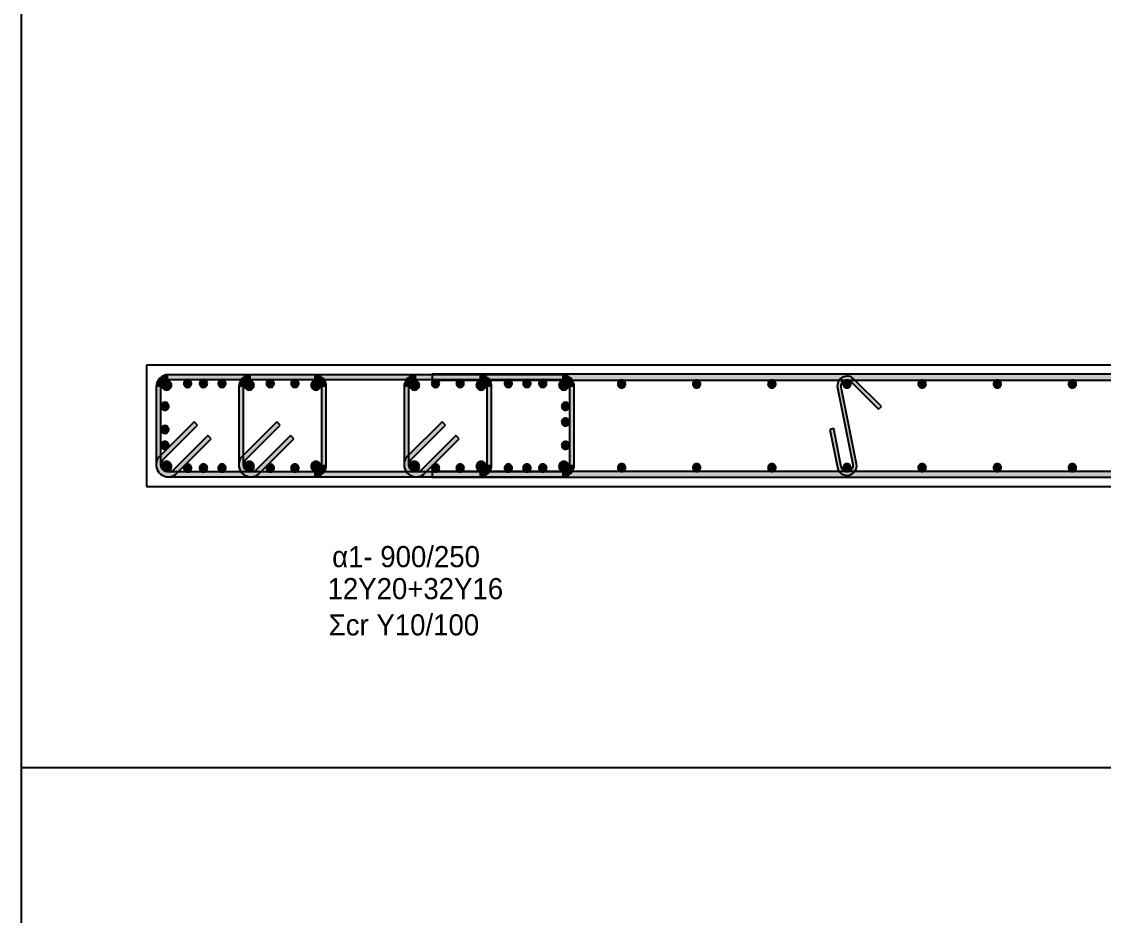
# Model space of a CAD drawing. Header units: millimetres. Extents: x -2171 to 1563, y -1758 to -1505.
# Drawn here: x -1313.45 to -1302.33, y -1608.65 to -1599.46 of the extents above; entities that cross this region are included whole.
import ezdxf

# ---------------------------------------------------------------- set-up
doc = ezdxf.new("R2010")
doc.units = ezdxf.units.MM
for name, color, linetype in [('-S_TEXT', 3, 'Continuous'), ('Col_Det', 7, 'Continuous'), ('Col_Det_Fill', 7, 'Continuous'), ('Geo_Col_Pro_1', 7, 'Continuous')]:
    doc.layers.add(name, color=color, linetype=linetype)
doc.styles.add('S1Arl22_b_934_161', font='arial.ttf', dxfattribs={"width": 0.933629, "height": 0.002175})

msp = doc.modelspace()

# ---------------------------------------------------------------- hatches: boundary and pattern name
at = {"layer": 'Col_Det_Fill'}
for color, points in [(252, [(-1311.9447, -1603.1407), (-1311.9447, -1603.0907, 0.4142136), (-1312.0697, -1603.2157), (-1312.0197, -1603.2157, -0.4142136)]), (252, [(-1307.8947, -1603.1407), (-1307.8947, -1603.0907), (-1311.9447, -1603.0907), (-1311.9447, -1603.1407)]), (252, [(-1311.0947, -1603.1407), (-1311.0947, -1603.0907, 0.4142136), (-1311.2197, -1603.2157), (-1311.1697, -1603.2157, -0.4142136)]), (252, [(-1310.4447, -1603.1407), (-1310.4447, -1603.0907), (-1311.0947, -1603.0907), (-1311.0947, -1603.1407)]), (252, [(-1310.3697, -1603.2157), (-1310.3197, -1603.2157, 0.4142136), (-1310.4447, -1603.0907), (-1310.4447, -1603.1407, -0.4142136)]), (252, [(-1309.3947, -1603.1407), (-1309.3947, -1603.0907, 0.4142136), (-1309.5197, -1603.2157), (-1309.4697, -1603.2157, -0.4142136)]), (252, [(-1308.7447, -1603.1407), (-1308.7447, -1603.0907), (-1309.3947, -1603.0907), (-1309.3947, -1603.1407)]), (252, [(-1289.1062, -1603.1457), (-1289.1062, -1603.0857), (-1309.2316, -1603.0857), (-1309.2316, -1603.1457)]), (252, [(-1308.6697, -1603.2157), (-1308.6197, -1603.2157, 0.4142136), (-1308.7447, -1603.0907), (-1308.7447, -1603.1407, -0.4142136)]), (252, [(-1307.8197, -1603.2157), (-1307.7697, -1603.2157, 0.4142136), (-1307.8947, -1603.0907), (-1307.8947, -1603.1407, -0.4142136)]), (252, [(-1312.0197, -1603.2157), (-1312.0697, -1603.2157), (-1312.0697, -1604.0157), (-1312.0197, -1604.0157)]), (12, [(-1312.0124, -1603.198, 0.4142136), (-1311.9624, -1603.248, 0.4142136), (-1311.9124, -1603.198, 0.4142136), (-1311.9624, -1603.148, 0.4142136)]), (12, [(-1311.7864, -1603.1807, 0.4142136), (-1311.7464, -1603.2207, 0.4142136), (-1311.7064, -1603.1807, 0.4142136), (-1311.7464, -1603.1407, 0.4142136)]), (12, [(-1311.6228, -1603.1807, 0.4142136), (-1311.5828, -1603.2207, 0.4142136), (-1311.5428, -1603.1807, 0.4142136), (-1311.5828, -1603.1407, 0.4142136)]), (12, [(-1311.4326, -1603.1807, 0.4142136), (-1311.3926, -1603.2207, 0.4142136), (-1311.3526, -1603.1807, 0.4142136), (-1311.3926, -1603.1407, 0.4142136)]), (252, [(-1311.1697, -1603.2157), (-1311.2197, -1603.2157), (-1311.2197, -1604.0157), (-1311.1697, -1604.0157)]), (56, [(-1311.1624, -1603.198, 0.4142136), (-1311.1124, -1603.248, 0.4142136), (-1311.0624, -1603.198, 0.4142136), (-1311.1124, -1603.148, 0.4142136)]), (133, [(-1310.9364, -1603.1807, 0.4142136), (-1310.8964, -1603.2207, 0.4142136), (-1310.8564, -1603.1807, 0.4142136), (-1310.8964, -1603.1407, 0.4142136)]), (133, [(-1310.683, -1603.1807, 0.4142136), (-1310.643, -1603.2207, 0.4142136), (-1310.603, -1603.1807, 0.4142136), (-1310.643, -1603.1407, 0.4142136)]), (56, [(-1310.477, -1603.198, 0.4142136), (-1310.427, -1603.248, 0.4142136), (-1310.377, -1603.198, 0.4142136), (-1310.427, -1603.148, 0.4142136)]), (252, [(-1310.3697, -1604.0157), (-1310.3197, -1604.0157), (-1310.3197, -1603.2157), (-1310.3697, -1603.2157)]), (252, [(-1309.4697, -1603.2157), (-1309.5197, -1603.2157), (-1309.5197, -1604.0157), (-1309.4697, -1604.0157)]), (56, [(-1309.4624, -1603.198, 0.4142136), (-1309.4124, -1603.248, 0.4142136), (-1309.3624, -1603.198, 0.4142136), (-1309.4124, -1603.148, 0.4142136)]), (133, [(-1309.2364, -1603.1807, 0.4142136), (-1309.1964, -1603.2207, 0.4142136), (-1309.1564, -1603.1807, 0.4142136), (-1309.1964, -1603.1407, 0.4142136)]), (133, [(-1308.983, -1603.1807, 0.4142136), (-1308.943, -1603.2207, 0.4142136), (-1308.903, -1603.1807, 0.4142136), (-1308.943, -1603.1407, 0.4142136)]), (56, [(-1308.777, -1603.198, 0.4142136), (-1308.727, -1603.248, 0.4142136), (-1308.677, -1603.198, 0.4142136), (-1308.727, -1603.148, 0.4142136)]), (252, [(-1308.6697, -1604.0157), (-1308.6197, -1604.0157), (-1308.6197, -1603.2157), (-1308.6697, -1603.2157)]), (12, [(-1308.4868, -1603.1807, 0.4142136), (-1308.4468, -1603.2207, 0.4142136), (-1308.4068, -1603.1807, 0.4142136), (-1308.4468, -1603.1407, 0.4142136)]), (12, [(-1308.2966, -1603.1807, 0.4142136), (-1308.2566, -1603.2207, 0.4142136), (-1308.2166, -1603.1807, 0.4142136), (-1308.2566, -1603.1407, 0.4142136)]), (12, [(-1308.133, -1603.1807, 0.4142136), (-1308.093, -1603.2207, 0.4142136), (-1308.053, -1603.1807, 0.4142136), (-1308.093, -1603.1407, 0.4142136)]), (12, [(-1307.927, -1603.198, 0.4142136), (-1307.877, -1603.248, 0.4142136), (-1307.827, -1603.198, 0.4142136), (-1307.877, -1603.148, 0.4142136)]), (252, [(-1307.8197, -1604.0157), (-1307.7697, -1604.0157), (-1307.7697, -1603.2157), (-1307.8197, -1603.2157)]), (133, [(-1307.3228, -1603.1857, 0.4142136), (-1307.2828, -1603.2257, 0.4142136), (-1307.2428, -1603.1857, 0.4142136), (-1307.2828, -1603.1457, 0.4142136)]), (133, [(-1306.5501, -1603.1857, 0.4142136), (-1306.5101, -1603.2257, 0.4142136), (-1306.4701, -1603.1857, 0.4142136), (-1306.5101, -1603.1457, 0.4142136)]), (133, [(-1305.7773, -1603.1857, 0.4142136), (-1305.7373, -1603.2257, 0.4142136), (-1305.6973, -1603.1857, 0.4142136), (-1305.7373, -1603.1457, 0.4142136)]), (252, [(-1305.0626, -1603.2252), (-1305.0234, -1603.2174, -0.741663), (-1304.9221, -1603.1632), (-1304.8939, -1603.135, 0.741663)]), (133, [(-1305.0046, -1603.1857, 0.4142136), (-1304.9646, -1603.2257, 0.4142136), (-1304.9246, -1603.1857, 0.4142136), (-1304.9646, -1603.1457, 0.4142136)]), (252, [(-1304.8939, -1603.135), (-1304.9221, -1603.1632), (-1304.6393, -1603.4461), (-1304.611, -1603.4178)]), (133, [(-1304.2318, -1603.1857, 0.4142136), (-1304.1918, -1603.2257, 0.4142136), (-1304.1518, -1603.1857, 0.4142136), (-1304.1918, -1603.1457, 0.4142136)]), (133, [(-1303.4591, -1603.1857, 0.4142136), (-1303.4191, -1603.2257, 0.4142136), (-1303.3791, -1603.1857, 0.4142136), (-1303.4191, -1603.1457, 0.4142136)]), (133, [(-1302.6863, -1603.1857, 0.4142136), (-1302.6463, -1603.2257, 0.4142136), (-1302.6063, -1603.1857, 0.4142136), (-1302.6463, -1603.1457, 0.4142136)]), (252, [(-1304.9057, -1604.014), (-1304.8665, -1604.0062), (-1305.0234, -1603.2174), (-1305.0626, -1603.2252)]), (12, [(-1312.0197, -1603.414, 0.4142136), (-1311.9797, -1603.454, 0.4142136), (-1311.9397, -1603.414, 0.4142136), (-1311.9797, -1603.374, 0.4142136)]), (12, [(-1307.8997, -1603.414, 0.4142136), (-1307.8597, -1603.454, 0.4142136), (-1307.8197, -1603.414, 0.4142136), (-1307.8597, -1603.374, 0.4142136)]), (12, [(-1307.8997, -1603.5776, 0.4142136), (-1307.8597, -1603.6176, 0.4142136), (-1307.8197, -1603.5776, 0.4142136), (-1307.8597, -1603.5376, 0.4142136)]), (252, [(-1311.6442, -1603.6091), (-1311.6795, -1603.5737), (-1312.0331, -1603.9273), (-1311.9977, -1603.9626)]), (12, [(-1312.0197, -1603.6537, 0.4142136), (-1311.9797, -1603.6937, 0.4142136), (-1311.9397, -1603.6537, 0.4142136), (-1311.9797, -1603.6137, 0.4142136)]), (252, [(-1310.7942, -1603.6091), (-1310.8295, -1603.5737), (-1311.1831, -1603.9273), (-1311.1477, -1603.9626)]), (252, [(-1309.0942, -1603.6091), (-1309.1295, -1603.5737), (-1309.4831, -1603.9273), (-1309.4477, -1603.9626)]), (252, [(-1305.1015, -1603.6451), (-1305.1407, -1603.6529), (-1305.0626, -1604.0452), (-1305.0234, -1604.0374)]), (252, [(-1311.8917, -1604.0687), (-1311.8563, -1604.1041), (-1311.5028, -1603.7505), (-1311.5381, -1603.7151)]), (252, [(-1311.0417, -1604.0687), (-1311.0063, -1604.1041), (-1310.6528, -1603.7505), (-1310.6881, -1603.7151)]), (252, [(-1309.3417, -1604.0687), (-1309.3063, -1604.1041), (-1308.9528, -1603.7505), (-1308.9881, -1603.7151)]), (12, [(-1312.0197, -1603.8173, 0.4142136), (-1311.9797, -1603.8573, 0.4142136), (-1311.9397, -1603.8173, 0.4142136), (-1311.9797, -1603.7773, 0.4142136)]), (12, [(-1307.8997, -1603.8173, 0.4142136), (-1307.8597, -1603.8573, 0.4142136), (-1307.8197, -1603.8173, 0.4142136), (-1307.8597, -1603.7773, 0.4142136)]), (252, [(-1311.9977, -1603.9626), (-1312.0331, -1603.9273, 0.6681786), (-1311.9447, -1604.1407), (-1311.9447, -1604.0907, -0.6681786)]), (12, [(-1312.0124, -1604.0333, 0.4142136), (-1311.9624, -1604.0833, 0.4142136), (-1311.9124, -1604.0333, 0.4142136), (-1311.9624, -1603.9833, 0.4142136)]), (252, [(-1311.1477, -1603.9626), (-1311.1831, -1603.9273, 0.6681786), (-1311.0947, -1604.1407), (-1311.0947, -1604.0907, -0.6681786)]), (56, [(-1311.1624, -1604.0333, 0.4142136), (-1311.1124, -1604.0833, 0.4142136), (-1311.0624, -1604.0333, 0.4142136), (-1311.1124, -1603.9833, 0.4142136)]), (56, [(-1310.477, -1604.0333, 0.4142136), (-1310.427, -1604.0833, 0.4142136), (-1310.377, -1604.0333, 0.4142136), (-1310.427, -1603.9833, 0.4142136)]), (252, [(-1309.4477, -1603.9626), (-1309.4831, -1603.9273, 0.6681786), (-1309.3947, -1604.1407), (-1309.3947, -1604.0907, -0.6681786)]), (56, [(-1309.4624, -1604.0333, 0.4142136), (-1309.4124, -1604.0833, 0.4142136), (-1309.3624, -1604.0333, 0.4142136), (-1309.4124, -1603.9833, 0.4142136)]), (56, [(-1308.777, -1604.0333, 0.4142136), (-1308.727, -1604.0833, 0.4142136), (-1308.677, -1604.0333, 0.4142136), (-1308.727, -1603.9833, 0.4142136)]), (12, [(-1307.927, -1604.0333, 0.4142136), (-1307.877, -1604.0833, 0.4142136), (-1307.827, -1604.0333, 0.4142136), (-1307.877, -1603.9833, 0.4142136)]), (252, [(-1312.0197, -1604.0157), (-1312.0697, -1604.0157, 0.6681786), (-1311.8563, -1604.1041), (-1311.8917, -1604.0687, -0.6681786)]), (252, [(-1311.9447, -1604.0907), (-1311.9447, -1604.1407), (-1307.8947, -1604.1407), (-1307.8947, -1604.0907)]), (12, [(-1311.7864, -1604.0507, 0.4142136), (-1311.7464, -1604.0907, 0.4142136), (-1311.7064, -1604.0507, 0.4142136), (-1311.7464, -1604.0107, 0.4142136)]), (12, [(-1311.6228, -1604.0507, 0.4142136), (-1311.5828, -1604.0907, 0.4142136), (-1311.5428, -1604.0507, 0.4142136), (-1311.5828, -1604.0107, 0.4142136)]), (12, [(-1311.4326, -1604.0507, 0.4142136), (-1311.3926, -1604.0907, 0.4142136), (-1311.3526, -1604.0507, 0.4142136), (-1311.3926, -1604.0107, 0.4142136)]), (252, [(-1311.1697, -1604.0157), (-1311.2197, -1604.0157, 0.6681786), (-1311.0063, -1604.1041), (-1311.0417, -1604.0687, -0.6681786)]), (252, [(-1311.0947, -1604.0907), (-1311.0947, -1604.1407), (-1310.4447, -1604.1407), (-1310.4447, -1604.0907)]), (133, [(-1310.9364, -1604.0507, 0.4142136), (-1310.8964, -1604.0907, 0.4142136), (-1310.8564, -1604.0507, 0.4142136), (-1310.8964, -1604.0107, 0.4142136)]), (133, [(-1310.683, -1604.0507, 0.4142136), (-1310.643, -1604.0907, 0.4142136), (-1310.603, -1604.0507, 0.4142136), (-1310.643, -1604.0107, 0.4142136)]), (252, [(-1310.4447, -1604.0907), (-1310.4447, -1604.1407, 0.4142136), (-1310.3197, -1604.0157), (-1310.3697, -1604.0157, -0.4142136)]), (252, [(-1309.4697, -1604.0157), (-1309.5197, -1604.0157, 0.6681786), (-1309.3063, -1604.1041), (-1309.3417, -1604.0687, -0.6681786)]), (252, [(-1309.3947, -1604.0907), (-1309.3947, -1604.1407), (-1308.7447, -1604.1407), (-1308.7447, -1604.0907)]), (133, [(-1309.2364, -1604.0507, 0.4142136), (-1309.1964, -1604.0907, 0.4142136), (-1309.1564, -1604.0507, 0.4142136), (-1309.1964, -1604.0107, 0.4142136)]), (252, [(-1309.2316, -1604.0857), (-1309.2316, -1604.1457), (-1289.1062, -1604.1457), (-1289.1062, -1604.0857)]), (133, [(-1308.983, -1604.0507, 0.4142136), (-1308.943, -1604.0907, 0.4142136), (-1308.903, -1604.0507, 0.4142136), (-1308.943, -1604.0107, 0.4142136)]), (252, [(-1308.7447, -1604.0907), (-1308.7447, -1604.1407, 0.4142136), (-1308.6197, -1604.0157), (-1308.6697, -1604.0157, -0.4142136)]), (12, [(-1308.4868, -1604.0507, 0.4142136), (-1308.4468, -1604.0907, 0.4142136), (-1308.4068, -1604.0507, 0.4142136), (-1308.4468, -1604.0107, 0.4142136)]), (12, [(-1308.2966, -1604.0507, 0.4142136), (-1308.2566, -1604.0907, 0.4142136), (-1308.2166, -1604.0507, 0.4142136), (-1308.2566, -1604.0107, 0.4142136)]), (12, [(-1308.133, -1604.0507, 0.4142136), (-1308.093, -1604.0907, 0.4142136), (-1308.053, -1604.0507, 0.4142136), (-1308.093, -1604.0107, 0.4142136)]), (252, [(-1307.8947, -1604.0907), (-1307.8947, -1604.1407, 0.4142136), (-1307.7697, -1604.0157), (-1307.8197, -1604.0157, -0.4142136)]), (133, [(-1307.3228, -1604.0457, 0.4142136), (-1307.2828, -1604.0857, 0.4142136), (-1307.2428, -1604.0457, 0.4142136), (-1307.2828, -1604.0057, 0.4142136)]), (133, [(-1306.5501, -1604.0457, 0.4142136), (-1306.5101, -1604.0857, 0.4142136), (-1306.4701, -1604.0457, 0.4142136), (-1306.5101, -1604.0057, 0.4142136)]), (133, [(-1305.7773, -1604.0457, 0.4142136), (-1305.7373, -1604.0857, 0.4142136), (-1305.6973, -1604.0457, 0.4142136), (-1305.7373, -1604.0057, 0.4142136)]), (252, [(-1305.0234, -1604.0374), (-1305.0626, -1604.0452, 1), (-1304.8665, -1604.0062), (-1304.9057, -1604.014, -1)]), (133, [(-1305.0046, -1604.0457, 0.4142136), (-1304.9646, -1604.0857, 0.4142136), (-1304.9246, -1604.0457, 0.4142136), (-1304.9646, -1604.0057, 0.4142136)]), (133, [(-1304.2318, -1604.0457, 0.4142136), (-1304.1918, -1604.0857, 0.4142136), (-1304.1518, -1604.0457, 0.4142136), (-1304.1918, -1604.0057, 0.4142136)]), (133, [(-1303.4591, -1604.0457, 0.4142136), (-1303.4191, -1604.0857, 0.4142136), (-1303.3791, -1604.0457, 0.4142136), (-1303.4191, -1604.0057, 0.4142136)]), (133, [(-1302.6863, -1604.0457, 0.4142136), (-1302.6463, -1604.0857, 0.4142136), (-1302.6063, -1604.0457, 0.4142136), (-1302.6463, -1604.0057, 0.4142136)])]:
    msp.add_hatch(color=color, dxfattribs=at).paths.add_polyline_path(points)

# ---------------------------------------------------------------- linework, layer by layer
at = {"layer": '-S_TEXT', "ltscale": 5}
msp.add_lwpolyline([(-1313.453, -1590.2497), (-1255.3055, -1590.2497), (-1255.3055, -1630.2944), (-1313.453, -1630.2944)], close=True, dxfattribs=at)
at = {"layer": 'Col_Det', "color": 7}
for points in [[(-1286.1682, -1602.9907), (-1312.1697, -1602.9907)], [(-1312.1697, -1602.9907), (-1312.1697, -1604.2407)], [(-1307.8947, -1603.0907), (-1311.9447, -1603.0907)], [(-1310.4447, -1603.0907), (-1311.0947, -1603.0907)], [(-1308.7447, -1603.0907), (-1309.3947, -1603.0907)], [(-1289.1062, -1603.0857), (-1309.2316, -1603.0857)], [(-1309.2316, -1603.0857), (-1309.2316, -1603.1457)], [(-1312.0697, -1603.2157), (-1312.0697, -1604.0157)], [(-1312.0197, -1604.0157), (-1312.0197, -1603.2157)], [(-1311.9447, -1603.1407), (-1307.8947, -1603.1407)], [(-1311.2197, -1603.2157), (-1311.2197, -1604.0157)], [(-1311.1697, -1604.0157), (-1311.1697, -1603.2157)], [(-1311.0947, -1603.1407), (-1310.4447, -1603.1407)], [(-1310.3697, -1603.2157), (-1310.3697, -1604.0157)], [(-1310.3197, -1604.0157), (-1310.3197, -1603.2157)], [(-1309.5197, -1603.2157), (-1309.5197, -1604.0157)], [(-1309.4697, -1604.0157), (-1309.4697, -1603.2157)], [(-1309.3947, -1603.1407), (-1308.7447, -1603.1407)], [(-1309.2316, -1603.1457), (-1289.1062, -1603.1457)], [(-1308.6697, -1603.2157), (-1308.6697, -1604.0157)], [(-1308.6197, -1604.0157), (-1308.6197, -1603.2157)], [(-1307.8197, -1603.2157), (-1307.8197, -1604.0157)], [(-1307.7697, -1604.0157), (-1307.7697, -1603.2157)], [(-1304.9221, -1603.1632), (-1304.6393, -1603.4461)], [(-1304.611, -1603.4178), (-1304.8939, -1603.135)], [(-1305.0626, -1603.2252), (-1304.9057, -1604.014)], [(-1304.8665, -1604.0062), (-1305.0234, -1603.2174)], [(-1304.6393, -1603.4461), (-1304.611, -1603.4178)], [(-1311.6795, -1603.5737), (-1312.0331, -1603.9273)], [(-1311.9977, -1603.9626), (-1311.6442, -1603.6091)], [(-1311.6442, -1603.6091), (-1311.6795, -1603.5737)], [(-1310.8295, -1603.5737), (-1311.1831, -1603.9273)], [(-1311.1477, -1603.9626), (-1310.7942, -1603.6091)], [(-1310.7942, -1603.6091), (-1310.8295, -1603.5737)], [(-1309.1295, -1603.5737), (-1309.4831, -1603.9273)], [(-1309.4477, -1603.9626), (-1309.0942, -1603.6091)], [(-1309.0942, -1603.6091), (-1309.1295, -1603.5737)], [(-1305.1015, -1603.6451), (-1305.1407, -1603.6529)], [(-1305.1407, -1603.6529), (-1305.0626, -1604.0452)], [(-1305.0234, -1604.0374), (-1305.1015, -1603.6451)], [(-1311.5381, -1603.7151), (-1311.8917, -1604.0687)], [(-1311.8563, -1604.1041), (-1311.5028, -1603.7505)], [(-1311.5028, -1603.7505), (-1311.5381, -1603.7151)], [(-1310.6881, -1603.7151), (-1311.0417, -1604.0687)], [(-1311.0063, -1604.1041), (-1310.6528, -1603.7505)], [(-1310.6528, -1603.7505), (-1310.6881, -1603.7151)], [(-1308.9881, -1603.7151), (-1309.3417, -1604.0687)], [(-1309.3063, -1604.1041), (-1308.9528, -1603.7505)], [(-1308.9528, -1603.7505), (-1308.9881, -1603.7151)], [(-1307.8947, -1604.0907), (-1311.9447, -1604.0907)], [(-1310.4447, -1604.0907), (-1311.0947, -1604.0907)], [(-1308.7447, -1604.0907), (-1309.3947, -1604.0907)], [(-1309.2316, -1604.0857), (-1309.2316, -1604.1457)], [(-1289.1062, -1604.0857), (-1309.2316, -1604.0857)], [(-1311.9447, -1604.1407), (-1307.8947, -1604.1407)], [(-1311.0947, -1604.1407), (-1310.4447, -1604.1407)], [(-1309.3947, -1604.1407), (-1308.7447, -1604.1407)], [(-1309.2316, -1604.1457), (-1289.1062, -1604.1457)], [(-1312.1697, -1604.2407), (-1286.1682, -1604.2407)]]:
    msp.add_lwpolyline(points, dxfattribs=at)
for points in [[(-1311.9447, -1603.0907, 0.4142136), (-1312.0697, -1603.2157)], [(-1311.0947, -1603.0907, 0.4142136), (-1311.2197, -1603.2157)], [(-1310.3197, -1603.2157, 0.4142136), (-1310.4447, -1603.0907)], [(-1309.3947, -1603.0907, 0.4142136), (-1309.5197, -1603.2157)], [(-1308.6197, -1603.2157, 0.4142136), (-1308.7447, -1603.0907)], [(-1307.7697, -1603.2157, 0.4142136), (-1307.8947, -1603.0907)], [(-1312.0197, -1603.2157, -0.4142136), (-1311.9447, -1603.1407, -0.4142136)], [(-1311.9624, -1603.148, 0.4142136), (-1312.0124, -1603.198, 0.4142136)], [(-1312.0124, -1603.198, 0.4142136), (-1311.9624, -1603.248, 0.4142136)], [(-1311.9124, -1603.198, 0.4142136), (-1311.9624, -1603.148, 0.4142136)], [(-1311.9624, -1603.248, 0.4142136), (-1311.9124, -1603.198, 0.4142136)], [(-1311.7464, -1603.1407, 0.4142136), (-1311.7864, -1603.1807, 0.4142136)], [(-1311.7864, -1603.1807, 0.4142136), (-1311.7464, -1603.2207, 0.4142136)], [(-1311.7064, -1603.1807, 0.4142136), (-1311.7464, -1603.1407, 0.4142136)], [(-1311.7464, -1603.2207, 0.4142136), (-1311.7064, -1603.1807, 0.4142136)], [(-1311.5828, -1603.1407, 0.4142136), (-1311.6228, -1603.1807, 0.4142136)], [(-1311.6228, -1603.1807, 0.4142136), (-1311.5828, -1603.2207, 0.4142136)], [(-1311.5428, -1603.1807, 0.4142136), (-1311.5828, -1603.1407, 0.4142136)], [(-1311.5828, -1603.2207, 0.4142136), (-1311.5428, -1603.1807, 0.4142136)], [(-1311.3926, -1603.1407, 0.4142136), (-1311.4326, -1603.1807, 0.4142136)], [(-1311.4326, -1603.1807, 0.4142136), (-1311.3926, -1603.2207, 0.4142136)], [(-1311.3526, -1603.1807, 0.4142136), (-1311.3926, -1603.1407, 0.4142136)], [(-1311.3926, -1603.2207, 0.4142136), (-1311.3526, -1603.1807, 0.4142136)], [(-1311.1697, -1603.2157, -0.4142136), (-1311.0947, -1603.1407, -0.4142136)], [(-1311.1124, -1603.148, 0.4142136), (-1311.1624, -1603.198, 0.4142136)], [(-1311.1624, -1603.198, 0.4142136), (-1311.1124, -1603.248, 0.4142136)], [(-1311.0624, -1603.198, 0.4142136), (-1311.1124, -1603.148, 0.4142136)], [(-1311.1124, -1603.248, 0.4142136), (-1311.0624, -1603.198, 0.4142136)], [(-1310.8964, -1603.1407, 0.4142136), (-1310.9364, -1603.1807, 0.4142136)], [(-1310.9364, -1603.1807, 0.4142136), (-1310.8964, -1603.2207, 0.4142136)], [(-1310.8564, -1603.1807, 0.4142136), (-1310.8964, -1603.1407, 0.4142136)], [(-1310.8964, -1603.2207, 0.4142136), (-1310.8564, -1603.1807, 0.4142136)], [(-1310.643, -1603.1407, 0.4142136), (-1310.683, -1603.1807, 0.4142136)], [(-1310.683, -1603.1807, 0.4142136), (-1310.643, -1603.2207, 0.4142136)], [(-1310.603, -1603.1807, 0.4142136), (-1310.643, -1603.1407, 0.4142136)], [(-1310.643, -1603.2207, 0.4142136), (-1310.603, -1603.1807, 0.4142136)], [(-1310.427, -1603.148, 0.4142136), (-1310.477, -1603.198, 0.4142136)], [(-1310.477, -1603.198, 0.4142136), (-1310.427, -1603.248, 0.4142136)], [(-1310.4447, -1603.1407, -0.4142136), (-1310.3697, -1603.2157, -0.4142136)], [(-1310.377, -1603.198, 0.4142136), (-1310.427, -1603.148, 0.4142136)], [(-1310.427, -1603.248, 0.4142136), (-1310.377, -1603.198, 0.4142136)], [(-1309.4697, -1603.2157, -0.4142136), (-1309.3947, -1603.1407, -0.4142136)], [(-1309.4124, -1603.148, 0.4142136), (-1309.4624, -1603.198, 0.4142136)], [(-1309.4624, -1603.198, 0.4142136), (-1309.4124, -1603.248, 0.4142136)], [(-1309.3624, -1603.198, 0.4142136), (-1309.4124, -1603.148, 0.4142136)], [(-1309.4124, -1603.248, 0.4142136), (-1309.3624, -1603.198, 0.4142136)], [(-1309.1964, -1603.1407, 0.4142136), (-1309.2364, -1603.1807, 0.4142136)], [(-1309.2364, -1603.1807, 0.4142136), (-1309.1964, -1603.2207, 0.4142136)], [(-1309.1564, -1603.1807, 0.4142136), (-1309.1964, -1603.1407, 0.4142136)], [(-1309.1964, -1603.2207, 0.4142136), (-1309.1564, -1603.1807, 0.4142136)], [(-1308.943, -1603.1407, 0.4142136), (-1308.983, -1603.1807, 0.4142136)], [(-1308.983, -1603.1807, 0.4142136), (-1308.943, -1603.2207, 0.4142136)], [(-1308.903, -1603.1807, 0.4142136), (-1308.943, -1603.1407, 0.4142136)], [(-1308.943, -1603.2207, 0.4142136), (-1308.903, -1603.1807, 0.4142136)], [(-1308.727, -1603.148, 0.4142136), (-1308.777, -1603.198, 0.4142136)], [(-1308.777, -1603.198, 0.4142136), (-1308.727, -1603.248, 0.4142136)], [(-1308.7447, -1603.1407, -0.4142136), (-1308.6697, -1603.2157, -0.4142136)], [(-1308.677, -1603.198, 0.4142136), (-1308.727, -1603.148, 0.4142136)], [(-1308.727, -1603.248, 0.4142136), (-1308.677, -1603.198, 0.4142136)], [(-1308.4468, -1603.1407, 0.4142136), (-1308.4868, -1603.1807, 0.4142136)], [(-1308.4868, -1603.1807, 0.4142136), (-1308.4468, -1603.2207, 0.4142136)], [(-1308.4068, -1603.1807, 0.4142136), (-1308.4468, -1603.1407, 0.4142136)], [(-1308.4468, -1603.2207, 0.4142136), (-1308.4068, -1603.1807, 0.4142136)], [(-1308.2566, -1603.1407, 0.4142136), (-1308.2966, -1603.1807, 0.4142136)], [(-1308.2966, -1603.1807, 0.4142136), (-1308.2566, -1603.2207, 0.4142136)], [(-1308.2166, -1603.1807, 0.4142136), (-1308.2566, -1603.1407, 0.4142136)], [(-1308.2566, -1603.2207, 0.4142136), (-1308.2166, -1603.1807, 0.4142136)], [(-1308.093, -1603.1407, 0.4142136), (-1308.133, -1603.1807, 0.4142136)], [(-1308.133, -1603.1807, 0.4142136), (-1308.093, -1603.2207, 0.4142136)], [(-1308.053, -1603.1807, 0.4142136), (-1308.093, -1603.1407, 0.4142136)], [(-1308.093, -1603.2207, 0.4142136), (-1308.053, -1603.1807, 0.4142136)], [(-1307.877, -1603.148, 0.4142136), (-1307.927, -1603.198, 0.4142136)], [(-1307.927, -1603.198, 0.4142136), (-1307.877, -1603.248, 0.4142136)], [(-1307.8947, -1603.1407, -0.4142136), (-1307.8197, -1603.2157, -0.4142136)], [(-1307.827, -1603.198, 0.4142136), (-1307.877, -1603.148, 0.4142136)], [(-1307.877, -1603.248, 0.4142136), (-1307.827, -1603.198, 0.4142136)], [(-1307.2828, -1603.1457, 0.4142136), (-1307.3228, -1603.1857, 0.4142136)], [(-1307.3228, -1603.1857, 0.4142136), (-1307.2828, -1603.2257, 0.4142136)], [(-1307.2428, -1603.1857, 0.4142136), (-1307.2828, -1603.1457, 0.4142136)], [(-1307.2828, -1603.2257, 0.4142136), (-1307.2428, -1603.1857, 0.4142136)], [(-1306.5101, -1603.1457, 0.4142136), (-1306.5501, -1603.1857, 0.4142136)], [(-1306.5501, -1603.1857, 0.4142136), (-1306.5101, -1603.2257, 0.4142136)], [(-1306.4701, -1603.1857, 0.4142136), (-1306.5101, -1603.1457, 0.4142136)], [(-1306.5101, -1603.2257, 0.4142136), (-1306.4701, -1603.1857, 0.4142136)], [(-1305.7373, -1603.1457, 0.4142136), (-1305.7773, -1603.1857, 0.4142136)], [(-1305.7773, -1603.1857, 0.4142136), (-1305.7373, -1603.2257, 0.4142136)], [(-1305.6973, -1603.1857, 0.4142136), (-1305.7373, -1603.1457, 0.4142136)], [(-1305.7373, -1603.2257, 0.4142136), (-1305.6973, -1603.1857, 0.4142136)], [(-1304.8939, -1603.135, 0.741663), (-1305.0626, -1603.2252, 0.741663)], [(-1305.0234, -1603.2174, -0.741663), (-1304.9221, -1603.1632)], [(-1304.9646, -1603.1457, 0.4142136), (-1305.0046, -1603.1857, 0.4142136)], [(-1305.0046, -1603.1857, 0.4142136), (-1304.9646, -1603.2257, 0.4142136)], [(-1304.9246, -1603.1857, 0.4142136), (-1304.9646, -1603.1457, 0.4142136)], [(-1304.9646, -1603.2257, 0.4142136), (-1304.9246, -1603.1857, 0.4142136)], [(-1304.1918, -1603.1457, 0.4142136), (-1304.2318, -1603.1857, 0.4142136)], [(-1304.2318, -1603.1857, 0.4142136), (-1304.1918, -1603.2257, 0.4142136)], [(-1304.1518, -1603.1857, 0.4142136), (-1304.1918, -1603.1457, 0.4142136)], [(-1304.1918, -1603.2257, 0.4142136), (-1304.1518, -1603.1857, 0.4142136)], [(-1303.4191, -1603.1457, 0.4142136), (-1303.4591, -1603.1857, 0.4142136)], [(-1303.4591, -1603.1857, 0.4142136), (-1303.4191, -1603.2257, 0.4142136)], [(-1303.3791, -1603.1857, 0.4142136), (-1303.4191, -1603.1457, 0.4142136)], [(-1303.4191, -1603.2257, 0.4142136), (-1303.3791, -1603.1857, 0.4142136)], [(-1302.6463, -1603.1457, 0.4142136), (-1302.6863, -1603.1857, 0.4142136)], [(-1302.6863, -1603.1857, 0.4142136), (-1302.6463, -1603.2257, 0.4142136)], [(-1302.6063, -1603.1857, 0.4142136), (-1302.6463, -1603.1457, 0.4142136)], [(-1302.6463, -1603.2257, 0.4142136), (-1302.6063, -1603.1857, 0.4142136)], [(-1311.9797, -1603.374, 0.4142136), (-1312.0197, -1603.414, 0.4142136)], [(-1312.0197, -1603.414, 0.4142136), (-1311.9797, -1603.454, 0.4142136)], [(-1311.9397, -1603.414, 0.4142136), (-1311.9797, -1603.374, 0.4142136)], [(-1311.9797, -1603.454, 0.4142136), (-1311.9397, -1603.414, 0.4142136)], [(-1307.8597, -1603.374, 0.4142136), (-1307.8997, -1603.414, 0.4142136)], [(-1307.8997, -1603.414, 0.4142136), (-1307.8597, -1603.454, 0.4142136)], [(-1307.8197, -1603.414, 0.4142136), (-1307.8597, -1603.374, 0.4142136)], [(-1307.8597, -1603.454, 0.4142136), (-1307.8197, -1603.414, 0.4142136)], [(-1307.8597, -1603.5376, 0.4142136), (-1307.8997, -1603.5776, 0.4142136)], [(-1307.8197, -1603.5776, 0.4142136), (-1307.8597, -1603.5376, 0.4142136)], [(-1311.9797, -1603.6137, 0.4142136), (-1312.0197, -1603.6537, 0.4142136)], [(-1312.0197, -1603.6537, 0.4142136), (-1311.9797, -1603.6937, 0.4142136)], [(-1311.9397, -1603.6537, 0.4142136), (-1311.9797, -1603.6137, 0.4142136)], [(-1311.9797, -1603.6937, 0.4142136), (-1311.9397, -1603.6537, 0.4142136)], [(-1307.8997, -1603.5776, 0.4142136), (-1307.8597, -1603.6176, 0.4142136)], [(-1307.8597, -1603.6176, 0.4142136), (-1307.8197, -1603.5776, 0.4142136)], [(-1311.9797, -1603.7773, 0.4142136), (-1312.0197, -1603.8173, 0.4142136)], [(-1312.0197, -1603.8173, 0.4142136), (-1311.9797, -1603.8573, 0.4142136)], [(-1311.9397, -1603.8173, 0.4142136), (-1311.9797, -1603.7773, 0.4142136)], [(-1311.9797, -1603.8573, 0.4142136), (-1311.9397, -1603.8173, 0.4142136)], [(-1307.8597, -1603.7773, 0.4142136), (-1307.8997, -1603.8173, 0.4142136)], [(-1307.8997, -1603.8173, 0.4142136), (-1307.8597, -1603.8573, 0.4142136)], [(-1307.8197, -1603.8173, 0.4142136), (-1307.8597, -1603.7773, 0.4142136)], [(-1307.8597, -1603.8573, 0.4142136), (-1307.8197, -1603.8173, 0.4142136)], [(-1312.0331, -1603.9273, 0.6681786), (-1311.9447, -1604.1407)], [(-1311.9447, -1604.0907, -0.6681786), (-1311.9977, -1603.9626, -0.6681786)], [(-1311.9624, -1603.9833, 0.4142136), (-1312.0124, -1604.0333, 0.4142136)], [(-1311.9124, -1604.0333, 0.4142136), (-1311.9624, -1603.9833, 0.4142136)], [(-1311.1831, -1603.9273, 0.6681786), (-1311.0947, -1604.1407)], [(-1311.0947, -1604.0907, -0.6681786), (-1311.1477, -1603.9626, -0.6681786)], [(-1311.1124, -1603.9833, 0.4142136), (-1311.1624, -1604.0333, 0.4142136)], [(-1311.0624, -1604.0333, 0.4142136), (-1311.1124, -1603.9833, 0.4142136)], [(-1310.427, -1603.9833, 0.4142136), (-1310.477, -1604.0333, 0.4142136)], [(-1310.377, -1604.0333, 0.4142136), (-1310.427, -1603.9833, 0.4142136)], [(-1309.4831, -1603.9273, 0.6681786), (-1309.3947, -1604.1407)], [(-1309.3947, -1604.0907, -0.6681786), (-1309.4477, -1603.9626, -0.6681786)], [(-1309.4124, -1603.9833, 0.4142136), (-1309.4624, -1604.0333, 0.4142136)], [(-1309.3624, -1604.0333, 0.4142136), (-1309.4124, -1603.9833, 0.4142136)], [(-1308.727, -1603.9833, 0.4142136), (-1308.777, -1604.0333, 0.4142136)], [(-1308.677, -1604.0333, 0.4142136), (-1308.727, -1603.9833, 0.4142136)], [(-1307.877, -1603.9833, 0.4142136), (-1307.927, -1604.0333, 0.4142136)], [(-1307.827, -1604.0333, 0.4142136), (-1307.877, -1603.9833, 0.4142136)], [(-1312.0697, -1604.0157, 0.6681786), (-1311.8563, -1604.1041)], [(-1311.8917, -1604.0687, -0.6681786), (-1312.0197, -1604.0157, -0.6681786)], [(-1312.0124, -1604.0333, 0.4142136), (-1311.9624, -1604.0833, 0.4142136)], [(-1311.9624, -1604.0833, 0.4142136), (-1311.9124, -1604.0333, 0.4142136)], [(-1311.7464, -1604.0107, 0.4142136), (-1311.7864, -1604.0507, 0.4142136)], [(-1311.7864, -1604.0507, 0.4142136), (-1311.7464, -1604.0907, 0.4142136)], [(-1311.7064, -1604.0507, 0.4142136), (-1311.7464, -1604.0107, 0.4142136)], [(-1311.7464, -1604.0907, 0.4142136), (-1311.7064, -1604.0507, 0.4142136)], [(-1311.5828, -1604.0107, 0.4142136), (-1311.6228, -1604.0507, 0.4142136)], [(-1311.6228, -1604.0507, 0.4142136), (-1311.5828, -1604.0907, 0.4142136)], [(-1311.5428, -1604.0507, 0.4142136), (-1311.5828, -1604.0107, 0.4142136)], [(-1311.5828, -1604.0907, 0.4142136), (-1311.5428, -1604.0507, 0.4142136)], [(-1311.3926, -1604.0107, 0.4142136), (-1311.4326, -1604.0507, 0.4142136)], [(-1311.4326, -1604.0507, 0.4142136), (-1311.3926, -1604.0907, 0.4142136)], [(-1311.3526, -1604.0507, 0.4142136), (-1311.3926, -1604.0107, 0.4142136)], [(-1311.3926, -1604.0907, 0.4142136), (-1311.3526, -1604.0507, 0.4142136)], [(-1311.2197, -1604.0157, 0.6681786), (-1311.0063, -1604.1041)], [(-1311.0417, -1604.0687, -0.6681786), (-1311.1697, -1604.0157, -0.6681786)], [(-1311.1624, -1604.0333, 0.4142136), (-1311.1124, -1604.0833, 0.4142136)], [(-1311.1124, -1604.0833, 0.4142136), (-1311.0624, -1604.0333, 0.4142136)], [(-1310.8964, -1604.0107, 0.4142136), (-1310.9364, -1604.0507, 0.4142136)], [(-1310.9364, -1604.0507, 0.4142136), (-1310.8964, -1604.0907, 0.4142136)], [(-1310.8564, -1604.0507, 0.4142136), (-1310.8964, -1604.0107, 0.4142136)], [(-1310.8964, -1604.0907, 0.4142136), (-1310.8564, -1604.0507, 0.4142136)], [(-1310.643, -1604.0107, 0.4142136), (-1310.683, -1604.0507, 0.4142136)], [(-1310.683, -1604.0507, 0.4142136), (-1310.643, -1604.0907, 0.4142136)], [(-1310.603, -1604.0507, 0.4142136), (-1310.643, -1604.0107, 0.4142136)], [(-1310.643, -1604.0907, 0.4142136), (-1310.603, -1604.0507, 0.4142136)], [(-1310.477, -1604.0333, 0.4142136), (-1310.427, -1604.0833, 0.4142136)], [(-1310.4447, -1604.1407, 0.4142136), (-1310.3197, -1604.0157)], [(-1310.3697, -1604.0157, -0.4142136), (-1310.4447, -1604.0907, -0.4142136)], [(-1310.427, -1604.0833, 0.4142136), (-1310.377, -1604.0333, 0.4142136)], [(-1309.5197, -1604.0157, 0.6681786), (-1309.3063, -1604.1041)], [(-1309.3417, -1604.0687, -0.6681786), (-1309.4697, -1604.0157, -0.6681786)], [(-1309.4624, -1604.0333, 0.4142136), (-1309.4124, -1604.0833, 0.4142136)], [(-1309.4124, -1604.0833, 0.4142136), (-1309.3624, -1604.0333, 0.4142136)], [(-1309.1964, -1604.0107, 0.4142136), (-1309.2364, -1604.0507, 0.4142136)], [(-1309.2364, -1604.0507, 0.4142136), (-1309.1964, -1604.0907, 0.4142136)], [(-1309.1564, -1604.0507, 0.4142136), (-1309.1964, -1604.0107, 0.4142136)], [(-1309.1964, -1604.0907, 0.4142136), (-1309.1564, -1604.0507, 0.4142136)], [(-1308.943, -1604.0107, 0.4142136), (-1308.983, -1604.0507, 0.4142136)], [(-1308.983, -1604.0507, 0.4142136), (-1308.943, -1604.0907, 0.4142136)], [(-1308.903, -1604.0507, 0.4142136), (-1308.943, -1604.0107, 0.4142136)], [(-1308.943, -1604.0907, 0.4142136), (-1308.903, -1604.0507, 0.4142136)], [(-1308.777, -1604.0333, 0.4142136), (-1308.727, -1604.0833, 0.4142136)], [(-1308.7447, -1604.1407, 0.4142136), (-1308.6197, -1604.0157)], [(-1308.6697, -1604.0157, -0.4142136), (-1308.7447, -1604.0907, -0.4142136)], [(-1308.727, -1604.0833, 0.4142136), (-1308.677, -1604.0333, 0.4142136)], [(-1308.4468, -1604.0107, 0.4142136), (-1308.4868, -1604.0507, 0.4142136)], [(-1308.4868, -1604.0507, 0.4142136), (-1308.4468, -1604.0907, 0.4142136)], [(-1308.4068, -1604.0507, 0.4142136), (-1308.4468, -1604.0107, 0.4142136)], [(-1308.4468, -1604.0907, 0.4142136), (-1308.4068, -1604.0507, 0.4142136)], [(-1308.2566, -1604.0107, 0.4142136), (-1308.2966, -1604.0507, 0.4142136)], [(-1308.2966, -1604.0507, 0.4142136), (-1308.2566, -1604.0907, 0.4142136)], [(-1308.2166, -1604.0507, 0.4142136), (-1308.2566, -1604.0107, 0.4142136)], [(-1308.2566, -1604.0907, 0.4142136), (-1308.2166, -1604.0507, 0.4142136)], [(-1308.093, -1604.0107, 0.4142136), (-1308.133, -1604.0507, 0.4142136)], [(-1308.133, -1604.0507, 0.4142136), (-1308.093, -1604.0907, 0.4142136)], [(-1308.053, -1604.0507, 0.4142136), (-1308.093, -1604.0107, 0.4142136)], [(-1308.093, -1604.0907, 0.4142136), (-1308.053, -1604.0507, 0.4142136)], [(-1307.927, -1604.0333, 0.4142136), (-1307.877, -1604.0833, 0.4142136)], [(-1307.8947, -1604.1407, 0.4142136), (-1307.7697, -1604.0157)], [(-1307.8197, -1604.0157, -0.4142136), (-1307.8947, -1604.0907, -0.4142136)], [(-1307.877, -1604.0833, 0.4142136), (-1307.827, -1604.0333, 0.4142136)], [(-1307.2828, -1604.0057, 0.4142136), (-1307.3228, -1604.0457, 0.4142136)], [(-1307.3228, -1604.0457, 0.4142136), (-1307.2828, -1604.0857, 0.4142136)], [(-1307.2428, -1604.0457, 0.4142136), (-1307.2828, -1604.0057, 0.4142136)], [(-1307.2828, -1604.0857, 0.4142136), (-1307.2428, -1604.0457, 0.4142136)], [(-1306.5101, -1604.0057, 0.4142136), (-1306.5501, -1604.0457, 0.4142136)], [(-1306.5501, -1604.0457, 0.4142136), (-1306.5101, -1604.0857, 0.4142136)], [(-1306.4701, -1604.0457, 0.4142136), (-1306.5101, -1604.0057, 0.4142136)], [(-1306.5101, -1604.0857, 0.4142136), (-1306.4701, -1604.0457, 0.4142136)], [(-1305.7373, -1604.0057, 0.4142136), (-1305.7773, -1604.0457, 0.4142136)], [(-1305.7773, -1604.0457, 0.4142136), (-1305.7373, -1604.0857, 0.4142136)], [(-1305.6973, -1604.0457, 0.4142136), (-1305.7373, -1604.0057, 0.4142136)], [(-1305.7373, -1604.0857, 0.4142136), (-1305.6973, -1604.0457, 0.4142136)], [(-1305.0626, -1604.0452, 1), (-1304.8665, -1604.0062)], [(-1304.9057, -1604.014, -1), (-1305.0234, -1604.0374, -1)], [(-1304.9646, -1604.0057, 0.4142136), (-1305.0046, -1604.0457, 0.4142136)], [(-1305.0046, -1604.0457, 0.4142136), (-1304.9646, -1604.0857, 0.4142136)], [(-1304.9246, -1604.0457, 0.4142136), (-1304.9646, -1604.0057, 0.4142136)], [(-1304.9646, -1604.0857, 0.4142136), (-1304.9246, -1604.0457, 0.4142136)], [(-1304.1918, -1604.0057, 0.4142136), (-1304.2318, -1604.0457, 0.4142136)], [(-1304.2318, -1604.0457, 0.4142136), (-1304.1918, -1604.0857, 0.4142136)], [(-1304.1518, -1604.0457, 0.4142136), (-1304.1918, -1604.0057, 0.4142136)], [(-1304.1918, -1604.0857, 0.4142136), (-1304.1518, -1604.0457, 0.4142136)], [(-1303.4191, -1604.0057, 0.4142136), (-1303.4591, -1604.0457, 0.4142136)], [(-1303.4591, -1604.0457, 0.4142136), (-1303.4191, -1604.0857, 0.4142136)], [(-1303.3791, -1604.0457, 0.4142136), (-1303.4191, -1604.0057, 0.4142136)], [(-1303.4191, -1604.0857, 0.4142136), (-1303.3791, -1604.0457, 0.4142136)], [(-1302.6463, -1604.0057, 0.4142136), (-1302.6863, -1604.0457, 0.4142136)], [(-1302.6863, -1604.0457, 0.4142136), (-1302.6463, -1604.0857, 0.4142136)], [(-1302.6063, -1604.0457, 0.4142136), (-1302.6463, -1604.0057, 0.4142136)], [(-1302.6463, -1604.0857, 0.4142136), (-1302.6063, -1604.0457, 0.4142136)]]:
    msp.add_lwpolyline(points, format="xyb", dxfattribs=at)
at = {"layer": 'Geo_Col_Pro_1', "color": 4, "linetype": 'Continuous', "ltscale": 0.5}
msp.add_line((-1313.453, -1607.1291), (-1282.7537, -1607.1291), dxfattribs=at)

# ---------------------------------------------------------------- texts
at = {"layer": 'Col_Det', "color": 7, "style": 'S1Arl22_b_934_161', "width": 0.933629}
for s, p in [(' α1- 900/250', (-1310.3382, -1605.0699)), ('12Y20+32Y16', (-1310.3068, -1605.3995)), ('Σcr Y10/100', (-1310.2949, -1605.772))]:
    msp.add_text(s, height=0.2175, dxfattribs=at).set_placement(p)

doc.saveas('drawing.dxf')
